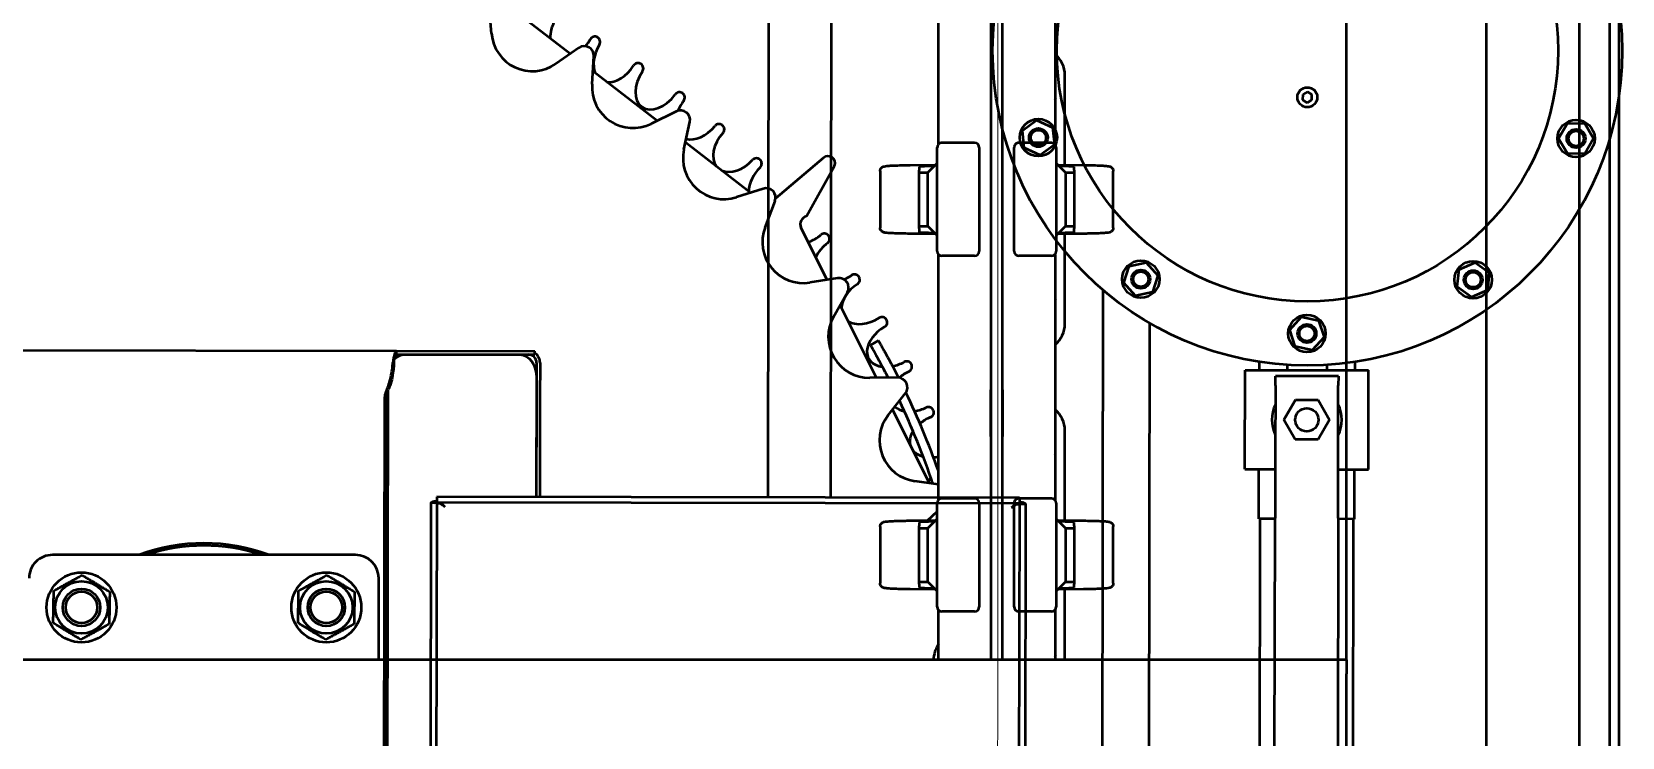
# Model space of a CAD drawing. Extents: x -3873 to 164127, y 7129 to 96529.
# Drawn here: x 50818 to 51500, y 61283 to 61586 of the extents above; entities that cross this region are included whole.
import ezdxf

# ---------------------------------------------------------------- set-up
doc = ezdxf.new("R2010")
doc.units = 0
doc.layers.get('0').update_dxf_attribs({"linetype": 'CONTINUOUS'})
doc.layers.add('LAYOUT Kromeka', color=1, linetype='CONTINUOUS', lineweight=5)
doc.layers.add('Visible (ISO)', color=7, linetype='CONTINUOUS', lineweight=50)

# ---------------------------------------------------------------- blocks, each defined once
blk = doc.blocks.new('KD43-180-CCW Feet Cutter & Unloader')
at = {"color": 3}
blk.add_lwpolyline([(815.3, 34.25), (815.3, 840, -1), (1495.8, 840), (1495.8, 34.25)], format="xyb", dxfattribs=at)
at = {"layer": 'Visible (ISO)', "color": 1}
for p, q in [((548.8, 1534.8), (548.8, 145.2)), ((552.8, 1527.39), (552.8, 152.61)), ((605.8, 1395.75), (605.8, 284.25)), ((565.8, 1265.82), (565.8, 414.18)), ((665.8, 864), (665.8, 816)), ((665.8, 810), (665.8, 816)), ((665.8, 810), (1645.8, 810)), ((665.8, 810), (665.8, 284.25)), ((786.57, 810), (786.57, 779.76)), ((790.8, 807.8), (790.52, 808.09)), ((790.8, 808.51), (790.57, 808.28)), ((790.8, 788.57), (790.8, 810)), ((813.3, 810), (813.3, 304.25)), ((818.3, 304.25), (818.3, 810)), ((840.8, 810), (840.8, 788.57)), ((1080.8, 810), (1080.8, 775)), ((790.3, 742.75), (790.3, 787.25)), ((792.3, 789.25), (806.3, 789.25)), ((808.3, 787.25), (808.3, 742.75)), ((823.3, 742.75), (823.3, 787.25)), ((825.3, 789.25), (839.3, 789.25)), ((841.3, 787.25), (841.3, 742.75)), ((778.63, 779.7), (789.58, 779.78)), ((782.55, 778.97), (782.55, 777.49)), ((786.3, 776.5), (790.3, 780.5)), ((789.06, 779.26), (786.51, 779.22)), ((845.3, 776.5), (841.3, 780.5)), ((842.02, 779.78), (852.97, 779.7)), ((845.09, 779.22), (842.54, 779.26)), ((849.05, 777.49), (849.05, 778.97)), ((765.8, 777.14), (765.8, 752.86)), ((782.55, 752.51), (782.55, 777.49)), ((786.3, 776.5), (782.55, 776.5)), ((786.3, 753.5), (786.3, 776.5)), ((849.05, 776.5), (845.3, 776.5)), ((845.3, 776.5), (845.3, 753.5)), ((849.05, 777.49), (849.05, 752.51)), ((865.8, 752.86), (865.8, 777.14)), ((1090.8, 765), (1220.8, 765)), ((789.58, 750.22), (778.63, 750.3)), ((786.3, 753.5), (782.55, 753.5)), ((782.55, 752.51), (782.55, 751.03)), ((786.3, 753.5), (790.3, 749.5)), ((786.51, 750.78), (789.06, 750.74)), ((845.3, 753.5), (841.3, 749.5)), ((852.97, 750.3), (842.02, 750.22)), ((842.54, 750.74), (845.09, 750.78)), ((849.05, 753.5), (845.3, 753.5)), ((849.05, 751.03), (849.05, 752.51)), ((786.57, 750.24), (786.57, 711.69)), ((845.44, 750.25), (841.3, 746.33)), ((790.8, 636.17), (790.8, 741.43)), ((792.3, 740.75), (806.3, 740.75)), ((825.3, 740.75), (839.3, 740.75)), ((840.8, 741.43), (840.8, 636.17)), ((840.8, 734.79), (850.95, 733.36)), ((844.66, 734.25), (860.51, 702.72)), ((790.8, 722.2), (790.52, 721.91)), ((790.8, 721.49), (790.57, 721.72)), ((813.25, 714.25), (813.3, 714.25)), ((813.25, 694.25), (813.25, 714.25)), ((818.3, 714.25), (818.35, 714.25)), ((818.35, 714.25), (818.35, 694.25)), ((862.37, 705.09), (854.96, 695.63)), ((813.25, 700.03), (813.3, 700.03)), ((813.3, 694.25), (813.25, 694.25)), ((818.35, 694.25), (818.3, 694.25)), ((858.23, 689), (870.25, 689.12)), ((867.37, 689.09), (883, 658)), ((866.49, 673.1), (869.95, 675.1)), ((786.57, 665.91), (786.57, 627.36)), ((885.75, 662.87), (879.84, 652.4)), ((790.8, 655.4), (790.52, 655.69)), ((790.8, 656.11), (790.57, 655.88)), ((884.06, 646.34), (895.93, 648.24)), ((888.51, 647.05), (899.76, 624.68)), ((790.3, 590.35), (790.3, 634.85)), ((792.3, 636.85), (806.3, 636.85)), ((808.3, 634.85), (808.3, 590.35)), ((823.3, 590.35), (823.3, 634.85)), ((825.3, 636.85), (839.3, 636.85)), ((841.3, 634.85), (841.3, 590.35)), ((786.3, 624.1), (790.3, 628.1)), ((845.3, 624.1), (841.3, 628.1)), ((765.8, 624.74), (765.8, 600.46)), ((778.63, 627.3), (789.58, 627.38)), ((782.55, 626.57), (782.55, 625.09)), ((782.55, 600.11), (782.55, 625.09)), ((786.3, 624.1), (782.55, 624.1)), ((786.3, 601.1), (786.3, 624.1)), ((789.06, 626.86), (786.51, 626.82)), ((842.02, 627.38), (852.97, 627.3)), ((845.09, 626.82), (842.54, 626.86)), ((849.05, 624.1), (845.3, 624.1)), ((845.3, 624.1), (845.3, 601.1)), ((849.05, 625.09), (849.05, 626.57)), ((849.05, 625.09), (849.05, 600.11)), ((865.8, 600.46), (865.8, 624.74)), ((915.17, 624.6), (910.88, 613.37)), ((897.31, 619.83), (885.3, 598.16)), ((890.13, 594.77), (910.62, 612.15)), ((890.14, 594.77), (910.62, 612.14)), ((915.96, 608), (927.41, 611.65)), ((921.36, 609.72), (949.32, 588.2)), ((786.3, 601.1), (782.55, 601.1)), ((786.3, 601.1), (790.3, 597.1)), ((845.3, 601.1), (841.3, 597.1)), ((849.05, 601.1), (845.3, 601.1)), ((789.58, 597.82), (778.63, 597.9)), ((782.55, 600.11), (782.55, 598.63)), ((786.51, 598.38), (789.06, 598.34)), ((786.57, 597.84), (786.57, 559.29)), ((852.97, 597.9), (842.02, 597.82)), ((842.54, 598.34), (845.09, 598.38)), ((849.05, 598.63), (849.05, 600.11)), ((790.8, 483.77), (790.8, 589.03)), ((792.3, 588.35), (806.3, 588.35)), ((825.3, 588.35), (839.3, 588.35)), ((840.8, 589.03), (840.8, 483.77)), ((949.96, 591.14), (947.4, 579.4)), ((953.22, 574.85), (964, 580.16)), ((961.41, 578.89), (988.99, 557.67)), ((790.8, 569.8), (790.52, 569.51)), ((790.8, 569.09), (790.57, 569.32)), ((989.35, 563.24), (988.57, 551.25)), ((995, 547.61), (1004.86, 554.48)), ((998.7, 550.19), (1018.54, 534.92)), ((1032.46, 541.52), (1033.47, 529.55))]:
    blk.add_line(p, q, dxfattribs=at)
for centre, radius in [((1103.3, 787.5), 15), ((1103.3, 787.5), 11.25), ((1208.3, 787.5), 15), ((1208.3, 787.5), 11.25), ((1103.3, 787.5), 8), ((1103.3, 787.5), 8), ((1103.3, 787.5), 6.77), ((1208.3, 787.5), 8), ((1208.3, 787.5), 8), ((1208.3, 787.5), 6.77)]:
    blk.add_circle(centre, radius, dxfattribs=at)
for centre, radius, start, end in [((825.58, 812.02), 17.6, 329.83716, 353.39949), ((792.3, 787.25), 2, 90, 180), ((806.3, 787.25), 2, 0, 90), ((825.3, 787.25), 2, 90, 180), ((839.3, 787.25), 2, 0, 90), ((1090.8, 775), 10, 180, 270), ((1220.8, 775), 10, 270, 0), ((1155.8, 840), 80, 249.63587, 290.36413), ((1155.8, 840), 79, 251.68935, 288.31065), ((792.3, 742.75), 2, 180, 270), ((806.3, 742.75), 2, 270, 0), ((825.3, 742.75), 2, 180, 270), ((839.3, 742.75), 2, 270, 0), ((1155.8, 840), 330, 198.6515, 205.31962), ((848.5, 715.93), 17.6, 321.98556, 81.98556), ((1155.8, 840), 334, 199.41877, 205.66671), ((798.22, 711.69), 11.66, 180, 230.43963), ((845.03, 703.93), 2.25, 112.46051, 203.64654), ((1155.8, 840), 341.5, 203.64654, 203.65453), ((845.05, 703.89), 2.25, 203.65453, 294.72022), ((815.55, 703.78), 3.75, 232.16908, 233.1301), ((816.05, 703.78), 3.75, 306.8699, 307.83092), ((858.19, 693.1), 4.1, 141.98556, 270.55699), ((1155.8, 840), 334, 206.87584, 209.12225), ((1155.8, 840), 330, 207.22293, 209.11185), ((870.42, 671.52), 17.6, 330.55699, 90.55699), ((854.39, 684.3), 2.25, 116.13398, 207.32), ((1155.8, 840), 341.5, 207.32, 207.328), ((854.41, 684.26), 2.25, 207.328, 298.39368), ((798.22, 665.91), 11.66, 129.56037, 180), ((864.99, 665.31), 2.25, 119.80745, 210.99347), ((1155.8, 840), 341.5, 210.99347, 211.00147), ((865.01, 665.27), 2.25, 211.00147, 302.06715), ((876.78, 647.03), 2.25, 123.48092, 214.66694), ((883.41, 650.39), 4.1, 150.55699, 279.12842), ((898.72, 630.87), 17.6, 339.12842, 99.12842), ((1155.8, 840), 341.5, 214.66694, 214.67494), ((876.8, 646.99), 2.25, 214.67494, 305.74062), ((792.3, 634.85), 2, 90, 180), ((806.3, 634.85), 2, 0, 90), ((825.3, 634.85), 2, 90, 180), ((839.3, 634.85), 2, 0, 90), ((889.71, 629.55), 2.25, 127.15439, 218.34041), ((1155.8, 840), 341.5, 218.34041, 218.34841), ((889.74, 629.52), 2.25, 218.34841, 309.41409), ((896.58, 623.24), 3.49, 282.17745, 24.31631), ((914.72, 611.91), 4.1, 159.12842, 287.69984), ((932.76, 594.89), 17.6, 347.69984, 107.69984), ((888.17, 597.11), 3.05, 159.94595, 309.99898), ((888.17, 597.11), 3.05, 232.36521, 309.99898), ((918.81, 597.25), 2.25, 134.50133, 225.68735), ((1155.8, 840), 341.5, 225.68735, 225.69535), ((918.84, 597.22), 2.25, 225.69535, 316.76103), ((792.3, 590.35), 2, 180, 270), ((806.3, 590.35), 2, 270, 0), ((825.3, 590.35), 2, 180, 270), ((839.3, 590.35), 2, 270, 0), ((934.85, 582.57), 2.25, 138.1748, 229.36082), ((1155.8, 840), 341.5, 229.36082, 229.36882), ((934.88, 582.54), 2.25, 229.36882, 320.4345), ((971.79, 564.38), 17.6, 356.27127, 116.27127), ((951.4, 578.52), 4.1, 167.69984, 296.27127), ((951.8, 568.94), 2.25, 141.84827, 233.03429), ((1155.8, 840), 341.5, 233.03429, 233.04229), ((951.83, 568.91), 2.25, 233.04229, 324.10797), ((798.22, 559.29), 11.66, 180, 230.43963), ((969.58, 556.43), 2.25, 145.52174, 236.70776), ((1155.8, 840), 341.5, 236.70776, 236.71576), ((969.62, 556.4), 2.25, 236.71576, 327.78144), ((1014.92, 540.04), 17.6, 4.8427, 124.8427), ((988.13, 545.08), 2.25, 149.1952, 240.38123), ((992.66, 550.98), 4.1, 176.27127, 304.8427), ((1155.8, 840), 341.5, 240.38123, 240.38923), ((988.17, 545.06), 2.25, 240.38923, 331.45491)]:
    blk.add_arc(centre, radius, start, end, dxfattribs=at)
for centre, major_axis, ratio, start_param, end_param in [((788.55, 778.97), (-6, 0), 0.043247, 5.058743, 6.283185), ((843.05, 778.97), (-6, 0), 0.043247, 3.141593, 4.366035), ((788.55, 751.03), (6, 0), 0.043247, 3.141593, 4.366035), ((843.05, 751.03), (6, 0), 0.043247, 5.058743, 6.283185), ((833.32, 734.35), (12.21, 3.97), 0.669857, 5.534337, 5.725319), ((833.32, 734.35), (12.21, 3.97), 0.669857, 5.138955, 5.150582), ((840.76, 713.9), (11.93, 4.75), 0.669857, 1.135479, 1.306926), ((840.76, 713.9), (11.93, 4.75), 0.669857, 0.22916, 0.751744), ((840.76, 713.9), (11.93, 4.75), 0.669857, 5.534337, 6.171248), ((840.76, 713.9), (11.93, 4.75), 0.669857, 4.732416, 5.150582), ((849.48, 693.98), (11.6, 5.5), 0.669857, 1.135479, 1.55399), ((849.48, 693.98), (11.6, 5.5), 0.669857, 0.291135, 0.751744), ((849.48, 693.98), (11.6, 5.5), 0.669857, 4.732416, 5.124284), ((859.47, 674.65), (11.23, 6.23), 0.669857, 1.135479, 1.55399), ((859.47, 674.65), (11.23, 6.23), 0.669857, 4.732416, 7.034929), ((870.67, 656.01), (10.8, 6.94), 0.669857, 0.303729, 1.55399), ((870.67, 656.01), (10.8, 6.94), 0.669857, 4.732416, 5.838546), ((883.04, 638.12), (10.34, 7.62), 0.669857, 1.275981, 1.55399), ((883.04, 638.12), (10.34, 7.62), 0.669857, 4.732416, 5.371817), ((896.54, 621.06), (9.83, 8.26), 0.669857, 1.048686, 1.55399), ((788.55, 626.57), (-6, 0), 0.043247, 5.058743, 6.283185), ((843.05, 626.57), (-6, 0), 0.043247, 3.141593, 4.366035), ((911.1, 604.89), (9.28, 8.88), 0.669857, 4.732416, 5.725479), ((926.67, 589.7), (8.69, 9.45), 0.669857, 0.228582, 1.55399), ((788.55, 598.63), (6, 0), 0.043247, 3.141593, 4.366035), ((843.05, 598.63), (6, 0), 0.043247, 5.058743, 6.283185), ((926.67, 589.7), (8.69, 9.45), 0.669857, 4.732416, 6.171827), ((943.17, 575.53), (8.07, 9.99), 0.669857, 0.291135, 1.55399), ((943.17, 575.53), (8.07, 9.99), 0.669857, 4.732416, 5.124284), ((960.56, 562.45), (7.41, 10.49), 0.669857, 4.732416, 7.837175), ((978.74, 550.51), (6.72, 10.94), 0.669857, 0.303461, 1.55399), ((978.74, 550.51), (6.72, 10.94), 0.669857, 4.732416, 5.838815), ((997.65, 539.77), (6.01, 11.35), 0.669857, 1.275981, 1.55399), ((997.65, 539.77), (6.01, 11.35), 0.669857, 4.732416, 5.371955)]:
    blk.add_ellipse(centre, major_axis=major_axis, ratio=ratio, start_param=start_param, end_param=end_param, dxfattribs=at)
for points in [[(1091.43, 794.64), (1097.49, 798), (1103.55, 801.35)], [(1103.55, 801.35), (1109.49, 797.78), (1115.42, 794.21)], [(1196.43, 794.64), (1202.49, 798), (1208.55, 801.35)], [(1208.55, 801.35), (1214.49, 797.78), (1220.42, 794.21)], [(1091.18, 780.79), (1091.3, 787.72), (1091.43, 794.64)], [(1115.42, 794.21), (1115.3, 787.28), (1115.17, 780.36)], [(1196.18, 780.79), (1196.3, 787.72), (1196.43, 794.64)], [(1220.42, 794.21), (1220.3, 787.28), (1220.17, 780.36)], [(1103.05, 773.65), (1097.11, 777.22), (1091.18, 780.79)], [(1115.17, 780.36), (1109.11, 777), (1103.05, 773.65)], [(1208.05, 773.65), (1202.11, 777.22), (1196.18, 780.79)], [(1220.17, 780.36), (1214.11, 777), (1208.05, 773.65)]]:
    blk.add_rational_spline(points, [1, 1.15470053838, 1], degree=2, dxfattribs=at)
for points, knots in [([(765.8, 777.14), (765.8, 777.37), (765.84, 777.59), (765.97, 777.99), (766.07, 778.17), (766.28, 778.48), (766.4, 778.59), (766.64, 778.8), (766.75, 778.87), (766.96, 778.99), (767.06, 779.03), (767.29, 779.12), (767.4, 779.15), (767.9, 779.28), (768.23, 779.31), (769.24, 779.41), (769.91, 779.46), (771.51, 779.54), (772.43, 779.58), (774.47, 779.64), (775.58, 779.66), (777.36, 779.69), (777.99, 779.69), (778.63, 779.7)], [-1.570796, -1.570796, -1.570796, -1.570796, -1.556434, -1.556434, -1.540645, -1.540645, -1.520855, -1.520855, -1.495806, -1.495806, -1.462189, -1.462189, -1.400907, -1.400907, -1.157078, -1.157078, -0.876231, -0.876231, -0.595385, -0.595385, -0.314539, -0.314539, -0.166564, -0.166564, -0.166564, -0.166564]), ([(852.97, 779.7), (854.18, 779.69), (855.36, 779.67), (857.57, 779.63), (858.61, 779.6), (860.45, 779.53), (861.26, 779.48), (862.62, 779.39), (863.15, 779.34), (863.81, 779.24), (863.99, 779.22), (864.37, 779.1), (864.5, 779.06), (864.83, 778.88), (864.99, 778.79), (865.33, 778.46), (865.48, 778.27), (865.7, 777.8), (865.77, 777.55), (865.8, 777.24), (865.8, 777.19), (865.8, 777.14)], [0.166564, 0.166564, 0.166564, 0.166564, 0.447411, 0.447411, 0.728257, 0.728257, 1.009104, 1.009104, 1.28995, 1.28995, 1.430373, 1.430373, 1.491026, 1.491026, 1.527158, 1.527158, 1.550616, 1.550616, 1.567689, 1.567689, 1.570796, 1.570796, 1.570796, 1.570796]), ([(778.63, 750.3), (777.42, 750.31), (776.24, 750.33), (774.03, 750.37), (772.99, 750.4), (771.15, 750.47), (770.34, 750.52), (768.98, 750.61), (768.45, 750.66), (767.79, 750.76), (767.61, 750.78), (767.23, 750.9), (767.1, 750.94), (766.76, 751.12), (766.61, 751.21), (766.27, 751.54), (766.12, 751.73), (765.9, 752.2), (765.82, 752.45), (765.8, 752.76), (765.8, 752.81), (765.8, 752.86)], [0.166564, 0.166564, 0.166564, 0.166564, 0.447411, 0.447411, 0.728257, 0.728257, 1.009104, 1.009104, 1.28995, 1.28995, 1.430373, 1.430373, 1.491026, 1.491026, 1.527158, 1.527158, 1.550616, 1.550616, 1.567689, 1.567689, 1.570796, 1.570796, 1.570796, 1.570796]), ([(865.8, 752.86), (865.8, 752.63), (865.76, 752.41), (865.63, 752.01), (865.53, 751.83), (865.31, 751.52), (865.19, 751.41), (864.96, 751.2), (864.85, 751.13), (864.64, 751.01), (864.54, 750.97), (864.31, 750.88), (864.2, 750.85), (863.7, 750.72), (863.37, 750.69), (862.36, 750.59), (861.69, 750.54), (860.09, 750.46), (859.17, 750.42), (857.13, 750.36), (856.02, 750.34), (854.23, 750.31), (853.61, 750.31), (852.97, 750.3)], [-1.570796, -1.570796, -1.570796, -1.570796, -1.556434, -1.556434, -1.540645, -1.540645, -1.520855, -1.520855, -1.495806, -1.495806, -1.462189, -1.462189, -1.400907, -1.400907, -1.157078, -1.157078, -0.876231, -0.876231, -0.595385, -0.595385, -0.314539, -0.314539, -0.166564, -0.166564, -0.166564, -0.166564]), ([(864.02, 677.45), (864.33, 676.9), (864.66, 676.32), (865.26, 675.25), (865.54, 674.76), (865.98, 673.99), (866.17, 673.65), (866.43, 673.21), (866.49, 673.1), (866.49, 673.1)], [0.7534637, 0.7534637, 0.7534637, 0.7534637, 0.9418159, 0.9418159, 1.1301681, 1.1301681, 1.3185118, 1.3185118, 1.5068554, 1.5068554, 1.5068554, 1.5068554]), ([(869.95, 675.1), (869.95, 675.1), (869.89, 675.21), (869.64, 675.65), (869.44, 675.98), (869, 676.76), (868.73, 677.24), (868.12, 678.32), (867.79, 678.9), (867.49, 679.45)], [1.506858, 1.506858, 1.506858, 1.506858, 1.6952017, 1.6952017, 1.8835453, 1.8835453, 2.0718977, 2.0718977, 2.2602501, 2.2602501, 2.2602501, 2.2602501]), ([(765.8, 624.74), (765.8, 624.97), (765.84, 625.19), (765.97, 625.59), (766.07, 625.77), (766.28, 626.08), (766.4, 626.19), (766.64, 626.4), (766.75, 626.47), (766.96, 626.59), (767.06, 626.63), (767.29, 626.72), (767.4, 626.75), (767.9, 626.88), (768.23, 626.91), (769.24, 627.01), (769.91, 627.06), (771.51, 627.14), (772.43, 627.18), (774.47, 627.24), (775.58, 627.26), (777.36, 627.29), (777.99, 627.29), (778.63, 627.3)], [-1.570796, -1.570796, -1.570796, -1.570796, -1.556434, -1.556434, -1.540645, -1.540645, -1.520855, -1.520855, -1.495806, -1.495806, -1.462189, -1.462189, -1.400907, -1.400907, -1.157078, -1.157078, -0.876231, -0.876231, -0.595385, -0.595385, -0.314539, -0.314539, -0.166564, -0.166564, -0.166564, -0.166564]), ([(852.97, 627.3), (854.18, 627.29), (855.36, 627.27), (857.57, 627.23), (858.61, 627.2), (860.45, 627.13), (861.26, 627.08), (862.62, 626.99), (863.15, 626.94), (863.81, 626.84), (863.99, 626.82), (864.37, 626.7), (864.5, 626.66), (864.83, 626.48), (864.99, 626.39), (865.33, 626.06), (865.48, 625.87), (865.7, 625.4), (865.77, 625.15), (865.8, 624.84), (865.8, 624.79), (865.8, 624.74)], [0.166564, 0.166564, 0.166564, 0.166564, 0.447411, 0.447411, 0.728257, 0.728257, 1.009104, 1.009104, 1.28995, 1.28995, 1.430373, 1.430373, 1.491026, 1.491026, 1.527158, 1.527158, 1.550616, 1.550616, 1.567689, 1.567689, 1.570796, 1.570796, 1.570796, 1.570796]), ([(778.63, 597.9), (777.42, 597.91), (776.24, 597.93), (774.03, 597.97), (772.99, 598), (771.15, 598.07), (770.34, 598.12), (768.98, 598.21), (768.45, 598.26), (767.79, 598.36), (767.61, 598.38), (767.23, 598.5), (767.1, 598.54), (766.76, 598.72), (766.61, 598.81), (766.27, 599.14), (766.12, 599.33), (765.9, 599.8), (765.82, 600.05), (765.8, 600.36), (765.8, 600.41), (765.8, 600.46)], [0.166564, 0.166564, 0.166564, 0.166564, 0.447411, 0.447411, 0.728257, 0.728257, 1.009104, 1.009104, 1.28995, 1.28995, 1.430373, 1.430373, 1.491026, 1.491026, 1.527158, 1.527158, 1.550616, 1.550616, 1.567689, 1.567689, 1.570796, 1.570796, 1.570796, 1.570796]), ([(865.8, 600.46), (865.8, 600.23), (865.76, 600.01), (865.63, 599.61), (865.53, 599.43), (865.31, 599.12), (865.19, 599.01), (864.96, 598.8), (864.85, 598.73), (864.64, 598.61), (864.54, 598.57), (864.31, 598.48), (864.2, 598.45), (863.7, 598.32), (863.37, 598.29), (862.36, 598.19), (861.69, 598.14), (860.09, 598.06), (859.17, 598.02), (857.13, 597.96), (856.02, 597.94), (854.23, 597.91), (853.61, 597.91), (852.97, 597.9)], [-1.570796, -1.570796, -1.570796, -1.570796, -1.556434, -1.556434, -1.540645, -1.540645, -1.520855, -1.520855, -1.495806, -1.495806, -1.462189, -1.462189, -1.400907, -1.400907, -1.157078, -1.157078, -0.876231, -0.876231, -0.595385, -0.595385, -0.314539, -0.314539, -0.166564, -0.166564, -0.166564, -0.166564])]:
    blk.add_open_spline(points, degree=3, knots=knots, dxfattribs=at)
blk = doc.blocks.new('FP01_Feet_Scalder')
at = {"layer": 'Visible (ISO)', "color": 0}
for p, q in [((2704.5, 544.82), (2704.5, -70.18)), ((2458, -65.48), (2685.77, -65.48)), ((2458, -66.54), (2687.93, -66.54)), ((2463, -65.18), (2684.5, -65.18)), ((2568, -65.48), (2568, -65.18)), ((2573, -65.18), (2573, -65.48)), ((2613, -65.48), (2613, -65.18)), ((2618, -65.18), (2618, -65.48)), ((2658, -65.48), (2658, -65.18)), ((2663, -65.18), (2663, -65.48)), ((2703, -70.18), (2704.5, -70.18)), ((2703, -70.18), (2703, -129.43)), ((2703, -73.61), (2703, -123.11)), ((2704.5, -70.18), (2704.5, -129.43)), ((2639.42, -87.5), (2441.03, -87.5)), ((2639.42, -85), (2445.87, -85)), ((2639.42, -87.5), (2639.42, -85)), ((2639.7, -85.51), (2639.42, -86.78)), ((2639.49, -337.43), (2639.49, -87.57)), ((2641.99, -87.57), (2639.49, -87.57)), ((2641.99, -337.43), (2641.99, -87.57)), ((2703, -129.43), (2704.5, -129.43)), ((2684.5, -130.18), (2641.99, -130.18)), ((2693, -130.18), (2641.99, -130.18)), ((2684.5, -131.68), (2641.99, -131.68)), ((2699.5, -130.18), (2684.5, -130.18)), ((2699.5, -131.68), (2684.5, -131.68)), ((3032.85, -229.4), (2641.99, -229.4)), ((3032.85, -256.3), (2641.99, -256.3)), ((2398, -337.5), (2639.42, -337.5)), ((2639.42, -340), (2447.5, -340)), ((2639.42, -337.5), (2639.42, -340)), ((2639.7, -339.49), (2639.42, -338.22)), ((2641.99, -337.43), (2639.49, -337.43)), ((2788.92, -346.01), (2791.97, -339.16)), ((2791.97, -339.16), (2799.43, -338.37)), ((2799.43, -338.37), (2803.85, -344.45)), ((2793.33, -352.09), (2788.92, -346.01)), ((2803.85, -344.45), (2800.79, -351.3)), ((2800.79, -351.3), (2793.33, -352.09)), ((2731.08, -373), (2512.2, -373)), ((2728.62, -386.96), (2734.2, -381.93)), ((2734.2, -381.93), (2741.33, -384.25)), ((2730.18, -394.3), (2728.62, -386.96)), ((2741.33, -384.25), (2742.89, -391.6)), ((2716.96, -393), (2528, -393)), ((2737.32, -396.62), (2730.18, -394.3)), ((2742.89, -391.6), (2737.32, -396.62)), ((2654.35, -434.05), (2654.35, -447.05)), ((2654.35, -434.05), (2696.85, -434.05)), ((2696.85, -434.05), (2696.85, -487.05)), ((2633.1, -440.5), (2522.17, -440.5)), ((2633.1, -440.05), (2654.35, -440.05)), ((2633.1, -447.05), (2633.1, -440.05)), ((2700.42, -440.05), (2696.85, -440.05)), ((2630.61, -446.85), (2533.3, -446.85)), ((2630.61, -447.05), (2630.61, -446.85)), ((2630.61, -447.05), (2633.44, -447.05)), ((2658.1, -447.05), (2633.44, -447.05)), ((2660.93, -447.05), (2658.1, -447.05)), ((2690.27, -447.05), (2660.93, -447.05)), ((2690.27, -447.05), (2694.27, -447.05)), ((2694.27, -474.05), (2694.27, -447.05)), ((2667.1, -455.64), (2675.6, -450.73)), ((2667.1, -465.45), (2667.1, -455.64)), ((2675.6, -450.73), (2684.1, -455.64)), ((2684.1, -455.64), (2684.1, -465.45)), ((2699.12, -452.05), (2696.85, -452.05)), ((2705.46, -462.86), (2707.02, -455.52)), ((2707.02, -455.52), (2714.16, -453.2)), ((2714.16, -453.2), (2719.74, -458.23)), ((2711.04, -467.89), (2705.46, -462.86)), ((2719.74, -458.23), (2718.18, -465.57)), ((2812.7, -458.55), (2811.54, -460.55)), ((2811.54, -460.55), (2812.7, -462.55)), ((2815, -458.55), (2812.7, -458.55)), ((2812.7, -462.55), (2815, -462.55)), ((2816.16, -460.55), (2815, -458.55)), ((2815, -462.55), (2816.16, -460.55)), ((2675.6, -470.36), (2667.1, -465.45)), ((2684.1, -465.45), (2675.6, -470.36)), ((2699.12, -469.04), (2696.85, -469.04)), ((2718.18, -465.57), (2711.04, -467.89)), ((2533.3, -474.25), (2630.61, -474.25)), ((2630.61, -474.05), (2630.61, -474.25)), ((2633.44, -474.05), (2630.61, -474.05)), ((2633.1, -481.05), (2633.1, -474.05)), ((2633.44, -474.05), (2658.1, -474.05)), ((2654.35, -474.05), (2654.35, -487.05)), ((2658.1, -474.05), (2660.93, -474.05)), ((2660.93, -474.05), (2690.27, -474.05)), ((2694.27, -474.05), (2690.27, -474.05)), ((2633.1, -480.5), (2471, -480.5)), ((2633.1, -481.05), (2654.35, -481.05)), ((2700.42, -481.05), (2696.85, -481.05)), ((2654.35, -487.05), (2696.85, -487.05)), ((2728.29, -531.03), (2732.7, -524.96)), ((2732.7, -524.96), (2740.17, -525.74)), ((2731.35, -537.89), (2728.29, -531.03)), ((2740.17, -525.74), (2743.22, -532.6)), ((2738.81, -538.67), (2731.35, -537.89)), ((2743.22, -532.6), (2738.81, -538.67)), ((2789.88, -572.11), (2796.38, -568.36)), ((2789.88, -579.61), (2789.88, -572.11)), ((2796.38, -568.36), (2802.88, -572.11)), ((2802.88, -572.11), (2802.88, -579.61)), ((2796.38, -583.37), (2789.88, -579.61)), ((2802.88, -579.61), (2796.38, -583.37))]:
    blk.add_line(p, q, dxfattribs=at)
for centre, radius in [((2833.85, -460.55), 135), ((2796.38, -345.23), 8), ((2796.38, -345.23), 4), ((2796.38, -345.23), 3.25), ((2833.85, -460.55), 107.5), ((2735.76, -389.28), 8), ((2735.76, -389.28), 4), ((2735.76, -389.28), 3.25), ((2675.6, -460.55), 5), ((2712.6, -460.55), 8), ((2712.6, -460.55), 4), ((2813.85, -460.55), 4.25), ((2712.6, -460.55), 3.25), ((2735.76, -531.81), 8), ((2735.76, -531.81), 4), ((2735.76, -531.81), 3.25), ((2796.38, -575.86), 8), ((2796.38, -575.86), 4), ((2796.38, -575.86), 3.25)]:
    blk.add_circle(centre, radius, dxfattribs=at)
for centre, radius, start, end in [((2699.5, -126.68), 3.5, 270, 0), ((2699.5, -126.68), 5, 270, 326.63299), ((2675.6, -460.55), 15, 64.15807, 115.84193), ((2675.6, -460.55), 15, 244.15807, 295.84193)]:
    blk.add_arc(centre, radius, start, end, dxfattribs=at)
at = {"layer": 'Visible (ISO)', "color": 0, "extrusion": (0, 0, -1)}
for centre, start_param, end_param in [((2693, -73.61), 5.610639, 6.283185), ((2693, -72.55), 5.835848, 6.283185), ((2693, -123.11), 0, 1.570796)]:
    blk.add_ellipse(centre, major_axis=(10, 0), ratio=0.707107, start_param=start_param, end_param=end_param, dxfattribs=at)
at = {"layer": 'Visible (ISO)', "color": 0}
for points, knots in [([(2684.5, -65.18), (2685.35, -65.18), (2686.14, -65.4), (2687.78, -65.99), (2688.56, -66.31), (2689.5, -66.64), (2690.49, -67), (2691.43, -67.27), (2694.52, -68.01), (2696.7, -68.31), (2699.04, -68.55), (2699.27, -68.58), (2699.5, -68.6)], [0.306716, 0.306716, 0.306716, 0.306716, 0.597769, 0.597769, 0.833929, 0.833929, 0.833929, 1.082433, 1.082433, 1.583683, 1.583683, 1.637148, 1.637148, 1.637148, 1.637148]), ([(2687.53, -66.4), (2686.54, -65.87), (2685.79, -65.4), (2684.85, -65.2), (2684.68, -65.18), (2684.5, -65.18)], [8.671461, 8.671461, 8.671461, 8.671461, 9.532765, 9.532765, 9.737492, 9.737492, 9.737492, 9.737492]), ([(2699.5, -69.04), (2699.46, -69.04), (2699.43, -69.04), (2697.58, -68.9), (2695.61, -68.72), (2692.63, -68.23), (2691.43, -67.97), (2689.5, -67.34), (2688.8, -67.04), (2688.07, -66.68)], [5.733168, 5.733168, 5.733168, 5.733168, 5.758766, 5.758766, 7.063763, 7.063763, 7.932505, 7.932505, 8.522267, 8.522267, 8.522267, 8.522267]), ([(2704.5, -70.18), (2704.5, -70.09), (2704.46, -70.01), (2704.31, -69.82), (2704.17, -69.72), (2703.69, -69.46), (2703.28, -69.31), (2702.27, -69.03), (2701.69, -68.91), (2700.56, -68.72), (2700.03, -68.65), (2699.5, -68.6)], [-1.6199907, -1.6199907, -1.6199907, -1.6199907, -1.5138504, -1.5138504, -1.3846758, -1.3846758, -1.179349, -1.179349, -0.9775804, -0.9775804, -0.817078, -0.817078, -0.817078, -0.817078]), ([(2699.5, -69.04), (2699.79, -69.06), (2700.07, -69.09), (2700.77, -69.19), (2701.15, -69.26), (2701.89, -69.44), (2702.22, -69.55), (2702.67, -69.76), (2702.81, -69.86), (2702.97, -70.03), (2703, -70.1), (2703, -70.18)], [-0.5640163, -0.5640163, -0.5640163, -0.5640163, -0.4769888, -0.4769888, -0.3480262, -0.3480262, -0.202073, -0.202073, -0.0867377, -0.0867377, 0, 0, 0, 0]), ([(2637.74, -91), (2638, -90.71), (2638.25, -90.43), (2638.68, -89.86), (2638.87, -89.57), (2639.17, -89), (2639.29, -88.71), (2639.45, -88.14), (2639.49, -87.86), (2639.49, -87.57)], [-0.502628, -0.502628, -0.502628, -0.502628, -0.3769611, -0.3769611, -0.2513143, -0.2513143, -0.1256674, -0.1256674, 0, 0, 0, 0]), ([(2639.19, -87.8), (2639.19, -87.8), (2639.19, -87.81), (2639.2, -87.82), (2639.2, -87.82), (2639.2, -87.84), (2639.21, -87.84), (2639.22, -87.87), (2639.22, -87.89), (2639.23, -87.95), (2639.24, -88), (2639.25, -88.13), (2639.25, -88.23), (2639.22, -88.55), (2639.16, -88.78), (2639.03, -89.1), (2639, -89.17), (2638.91, -89.34), (2638.85, -89.45), (2638.66, -89.77), (2638.52, -89.98), (2638.18, -90.46), (2637.97, -90.73), (2637.74, -91)], [-0.5059376, -0.5059376, -0.5059376, -0.5059376, -0.5023504, -0.5023504, -0.4987674, -0.4987674, -0.4916155, -0.4916155, -0.4773644, -0.4773644, -0.449042, -0.449042, -0.3929328, -0.3929328, -0.2818068, -0.2818068, -0.2503237, -0.2503237, -0.2031638, -0.2031638, -0.1133846, -0.1133846, 0, 0, 0, 0]), ([(2639.42, -87.5), (2639.38, -87.5), (2639.35, -87.53), (2639.27, -87.63), (2639.24, -87.7), (2639.19, -87.8)], [-0.1812587, -0.1812587, -0.1812587, -0.1812587, -0.0906294, -0.0906294, 0, 0, 0, 0]), ([(2639.7, -85.51), (2639.7, -85.52), (2639.71, -85.53), (2639.72, -85.55), (2639.72, -85.55), (2639.74, -85.58), (2639.75, -85.6), (2639.78, -85.65), (2639.8, -85.69), (2639.86, -85.8), (2639.9, -85.88), (2639.99, -86.14), (2640.04, -86.33), (2640.12, -86.85), (2640.13, -87.2), (2640.09, -87.57)], [-0.7550825, -0.7550825, -0.7550825, -0.7550825, -0.7487797, -0.7487797, -0.7424921, -0.7424921, -0.7299641, -0.7299641, -0.70509, -0.70509, -0.6560243, -0.6560243, -0.5604067, -0.5604067, -0.4121588, -0.4121588, -0.4121588, -0.4121588]), ([(2637.74, -334), (2637.88, -334.16), (2638.01, -334.33), (2638.25, -334.64), (2638.35, -334.78), (2638.62, -335.16), (2638.76, -335.39), (2638.91, -335.66), (2638.94, -335.71), (2638.98, -335.8), (2639, -335.83), (2639.13, -336.13), (2639.21, -336.39), (2639.25, -336.73), (2639.25, -336.84), (2639.24, -336.99), (2639.24, -337.03), (2639.22, -337.1), (2639.22, -337.12), (2639.21, -337.15), (2639.2, -337.16), (2639.2, -337.18), (2639.2, -337.18), (2639.19, -337.19), (2639.19, -337.2), (2639.19, -337.2)], [-0.5012892, -0.5012892, -0.5012892, -0.5012892, -0.4326004, -0.4326004, -0.3718335, -0.3718335, -0.2740626, -0.2740626, -0.2515792, -0.2515792, -0.2358878, -0.2358878, -0.1189047, -0.1189047, -0.0598827, -0.0598827, -0.0300808, -0.0300808, -0.0150807, -0.0150807, -0.0075513, -0.0075513, -0.0037786, -0.0037786, -0.000001, -0.000001, -0.000001, -0.000001]), ([(2639.49, -337.43), (2639.49, -337.14), (2639.45, -336.86), (2639.29, -336.29), (2639.17, -336), (2638.87, -335.43), (2638.68, -335.14), (2638.25, -334.57), (2638, -334.29), (2637.74, -334)], [-0.502628, -0.502628, -0.502628, -0.502628, -0.3769611, -0.3769611, -0.2513143, -0.2513143, -0.1256674, -0.1256674, 0, 0, 0, 0]), ([(2639.19, -337.2), (2639.24, -337.3), (2639.27, -337.37), (2639.35, -337.47), (2639.38, -337.5), (2639.42, -337.5)], [-0.1812587, -0.1812587, -0.1812587, -0.1812587, -0.0906294, -0.0906294, 0, 0, 0, 0]), ([(2640.09, -337.43), (2640.11, -337.57), (2640.11, -337.71), (2640.11, -338), (2640.11, -338.16), (2640.06, -338.55), (2640.02, -338.77), (2639.92, -339.06), (2639.88, -339.16), (2639.82, -339.29), (2639.79, -339.33), (2639.76, -339.39), (2639.75, -339.41), (2639.73, -339.44), (2639.72, -339.45), (2639.71, -339.46), (2639.71, -339.47), (2639.7, -339.48), (2639.7, -339.48), (2639.7, -339.49)], [-0.3428585, -0.3428585, -0.3428585, -0.3428585, -0.2876798, -0.2876798, -0.2186207, -0.2186207, -0.1114768, -0.1114768, -0.0563208, -0.0563208, -0.0283151, -0.0283151, -0.0141976, -0.0141976, -0.0071091, -0.0071091, -0.0035572, -0.0035572, -0.000001, -0.000001, -0.000001, -0.000001])]:
    blk.add_open_spline(points, degree=3, knots=knots, dxfattribs=at)
for points in [[(2639.42, -85), (2639.52, -85), (2639.63, -85.18), (2639.7, -85.51)], [(2639.7, -339.49), (2639.63, -339.82), (2639.52, -340), (2639.42, -340)]]:
    blk.add_open_spline(points, degree=3, dxfattribs=at)

msp = doc.modelspace()

# ---------------------------------------------------------------- block references
at = {"layer": 'LAYOUT Kromeka', "color": 6, "ltscale": 20, "rotation": 180}
msp.add_blockref('KD43-180-CCW Feet Cutter & Unloader', (52047.45, 62126.3), dxfattribs=at)
at = {"layer": 'LAYOUT Kromeka', "rotation": 89.90410115215707}
msp.add_blockref('FP01_Feet_Scalder', (50899.6, 58744.4), dxfattribs=at)

doc.saveas('drawing.dxf')
